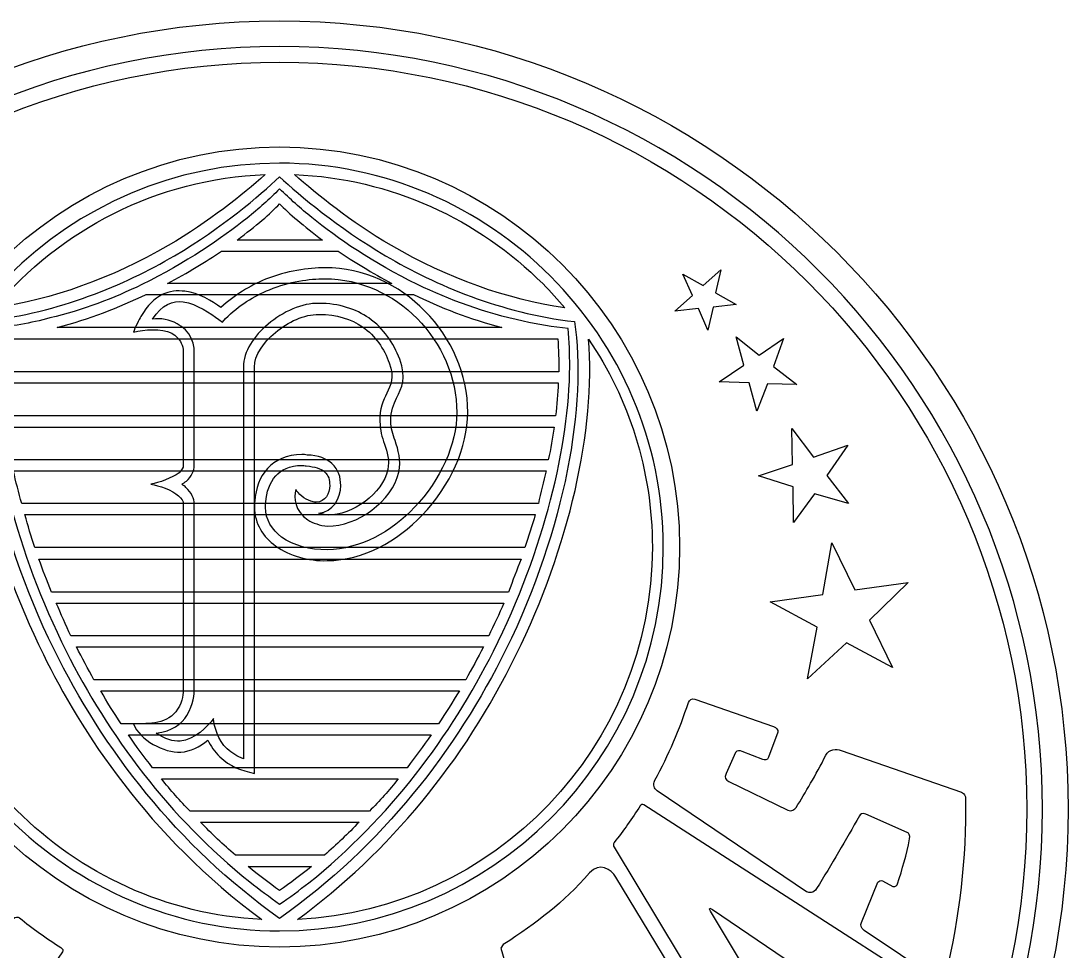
# Model space of a CAD drawing. Extents: x -103 to 97, y -102 to 99.
# Drawn here: x -35.9 to 97.4, y -19.3 to 99.1 of the extents above; entities that cross this region are included whole.
import ezdxf

# ---------------------------------------------------------------- set-up
doc = ezdxf.new("R2010")
doc.units = 0
doc.layers.add('HQFL', color=7, linetype='CONTINUOUS')

msp = doc.modelspace()

# ---------------------------------------------------------------- linework, layer by layer
at = {"layer": 'HQFL', "color": 116}
for points, knots in [([(-2.9877, -101.5562), (52.3137, -101.5562), (97.367, -56.503), (97.367, -1.2018), (97.367, -1.2018), (97.367, 54.0328), (52.3137, 99.0859), (-2.9877, 99.0859), (-2.9877, 99.0859), (-58.2223, 99.0859), (-103.2753, 54.0328), (-103.2753, -1.2018), (-103.2753, -1.2018), (-103.2753, -56.503), (-58.2223, -101.5562), (-2.9877, -101.5562)], [0, 0, 0, 0, 0.25, 0.25, 0.25, 0.25, 0.5, 0.5, 0.5, 0.5, 0.75, 0.75, 0.75, 0.75, 1, 1, 1, 1]), ([(-2.9877, -96.2987), (23.2323, -96.2987), (46.99, -85.5844), (64.2255, -68.3482), (64.2255, -68.3482), (81.3952, -51.1796), (92.1091, -27.355), (92.1091, -1.2018), (92.1091, -1.2018), (92.1091, 24.8848), (81.3952, 48.7091), (64.2255, 65.8783), (64.2255, 65.8783), (46.99, 83.1141), (23.2323, 93.8287), (-2.9877, 93.8287), (-2.9877, 93.8287), (-29.0741, 93.8287), (-52.8319, 83.1141), (-70.0677, 65.8783), (-70.0677, 65.8783), (-87.3037, 48.7091), (-98.0181, 24.8848), (-98.0181, -1.2018), (-98.0181, -1.2018), (-98.0181, -27.355), (-87.3037, -51.1796), (-70.0677, -68.3482), (-70.0677, -68.3482), (-52.8319, -85.5844), (-29.0741, -96.2987), (-2.9877, -96.2987)], [0, 0, 0, 0, 0.125, 0.125, 0.125, 0.125, 0.25, 0.25, 0.25, 0.25, 0.375, 0.375, 0.375, 0.375, 0.5, 0.5, 0.5, 0.5, 0.625, 0.625, 0.625, 0.625, 0.75, 0.75, 0.75, 0.75, 0.875, 0.875, 0.875, 0.875, 1, 1, 1, 1]), ([(-2.9877, -16.7076), (-16.3635, -16.7076), (-28.6084, -11.1837), (-37.4593, -2.3326), (-37.4593, -2.3326), (-46.3105, 6.4514), (-51.7672, 18.6295), (-51.7672, 32.1386), (-51.7672, 32.1386), (-51.7672, 59.0237), (-29.8729, 80.9849), (-2.9877, 80.9849), (-2.9877, 80.9849), (10.4548, 80.9849), (22.6329, 75.4613), (31.484, 66.6104), (31.484, 66.6104), (40.3351, 57.7597), (45.859, 45.5811), (45.859, 32.1386), (45.859, 32.1386), (45.859, 5.1869), (23.8975, -16.7076), (-2.9877, -16.7076)], [0, 0, 0, 0, 0.16666667, 0.16666667, 0.16666667, 0.16666667, 0.33333333, 0.33333333, 0.33333333, 0.33333333, 0.5, 0.5, 0.5, 0.5, 0.66666667, 0.66666667, 0.66666667, 0.66666667, 0.83333333, 0.83333333, 0.83333333, 0.83333333, 1, 1, 1, 1]), ([(-2.9877, -13.3139), (-4.2517, -12.3823), (-5.5162, -11.4501), (-6.7809, -10.4527), (-6.7809, -10.4527), (-17.0292, -2.2668), (-24.7488, 8.1808), (-30.1392, 18.8954), (-30.1392, 18.8954), (-36.5279, 31.6728), (-39.6554, 44.7828), (-39.8549, 54.6984), (-39.8549, 54.6984), (-39.8549, 56.4287), (-39.7886, 58.2255), (-39.5887, 59.9558), (-39.5887, 59.9558), (-37.1267, 60.2221), (-34.6645, 60.6211), (-32.2021, 61.2867), (-32.2021, 61.2867), (-28.0094, 62.2851), (-24.0831, 63.8153), (-20.4898, 65.5456), (-20.4898, 65.5456), (-14.8995, 68.2743), (-10.3078, 71.4686), (-7.1136, 73.9973), (-7.1136, 73.9973), (-5.6494, 75.195), (-4.2517, 76.3929), (-2.9877, 77.7242), (-2.9877, 77.7242), (-1.6571, 76.4597), (-0.3258, 75.195), (1.1389, 74.0636), (1.1389, 74.0636), (4.3325, 71.4686), (8.9241, 68.2743), (14.5817, 65.5456), (14.5817, 65.5456), (18.6407, 63.6159), (23.1655, 61.8856), (28.0234, 60.8872), (28.0234, 60.8872), (29.8872, 60.4216), (31.8171, 60.1553), (33.7467, 59.9558), (33.7467, 59.9558), (33.8797, 58.2918), (33.9462, 56.6947), (33.9462, 55.0979), (33.9462, 55.0979), (33.8797, 45.1822), (30.7519, 31.8723), (24.2307, 18.8954), (24.2307, 18.8954), (18.8402, 8.115), (11.0542, -2.3326), (0.7393, -10.5854), (0.7393, -10.5854), (-0.4585, -11.5169), (-1.7232, -12.4485), (-2.9877, -13.3139)], [0, 0, 0, 0, 0.0625, 0.0625, 0.0625, 0.0625, 0.125, 0.125, 0.125, 0.125, 0.1875, 0.1875, 0.1875, 0.1875, 0.25, 0.25, 0.25, 0.25, 0.3125, 0.3125, 0.3125, 0.3125, 0.375, 0.375, 0.375, 0.375, 0.4375, 0.4375, 0.4375, 0.4375, 0.5, 0.5, 0.5, 0.5, 0.5625, 0.5625, 0.5625, 0.5625, 0.625, 0.625, 0.625, 0.625, 0.6875, 0.6875, 0.6875, 0.6875, 0.75, 0.75, 0.75, 0.75, 0.8125, 0.8125, 0.8125, 0.8125, 0.875, 0.875, 0.875, 0.875, 0.9375, 0.9375, 0.9375, 0.9375, 1, 1, 1, 1]), ([(-21.5544, 9.6454), (-19.5578, 9.6454), (-17.1624, 9.579), (-15.9645, 11.5088), (-15.9645, 11.5088), (-15.2324, 12.507), (-15.2324, 13.7049), (-15.2324, 13.9712), (-15.2324, 13.9712), (-15.2324, 13.9712), (-15.2324, 37.6621), (-15.2324, 37.6621), (-15.2324, 37.6621), (-15.2324, 37.9284), (-15.4319, 38.3278), (-15.8314, 38.6603), (-15.8314, 38.6603), (-16.6298, 39.3924), (-18.3601, 39.9913), (-19.3583, 40.1245), (-19.3583, 40.1245), (-18.3601, 40.3239), (-16.6298, 40.9229), (-15.7645, 41.5885), (-15.7645, 41.5885), (-15.4319, 41.9211), (-15.2324, 42.2537), (-15.2324, 42.52), (-15.2324, 42.52), (-15.2324, 42.52), (-15.2324, 56.9608), (-15.2324, 56.9608), (-15.2324, 56.9608), (-15.2324, 57.4266), (-15.2989, 57.7597), (-15.4984, 58.0924), (-15.4984, 58.0924), (-15.7645, 58.6248), (-16.164, 59.0237), (-16.6966, 59.3569), (-16.6966, 59.3569), (-18.0275, 60.0221), (-20.2235, 59.8227), (-21.5544, 59.49), (-21.5544, 59.49), (-21.4212, 60.0221), (-20.8224, 61.1535), (-20.623, 61.4861), (-20.623, 61.4861), (-18.959, 64.348), (-16.9627, 64.9467), (-15.0326, 64.6806), (-15.0326, 64.6806), (-13.236, 64.4811), (-11.5724, 63.4164), (-10.441, 62.6177), (-10.441, 62.6177), (-8.7107, 64.2148), (-6.7141, 65.4125), (-4.7843, 66.2114), (-4.7843, 66.2114), (-2.0556, 67.2759), (0.6725, 67.6754), (2.8015, 67.6754), (2.8015, 67.6754), (7.7273, 67.6754), (12.2521, 65.5456), (15.5132, 62.1519), (15.5132, 62.1519), (18.907, 58.7579), (20.9696, 54.166), (20.9696, 49.2412), (20.9696, 49.2412), (20.9696, 44.9159), (18.7733, 39.925), (15.1801, 36.1981), (15.1801, 36.1981), (11.9858, 32.8705), (7.7273, 30.4751), (3.0678, 30.4083), (3.0678, 30.4083), (0.6725, 30.3419), (-1.7232, 31.0072), (-3.4533, 32.2717), (-3.4533, 32.2717), (-5.0506, 33.4031), (-6.182, 35.1334), (-6.182, 37.1963), (-6.182, 37.1963), (-6.182, 37.4626), (-6.182, 37.7289), (-6.1152, 37.9947), (-6.1152, 37.9947), (-6.0489, 39.5918), (-5.5162, 41.0558), (-4.518, 42.1211), (-4.518, 42.1211), (-3.5198, 43.1856), (-2.1225, 43.9177), (-0.1264, 43.9177), (-0.1264, 43.9177), (0.074, 43.9177), (0.2735, 43.9177), (0.5398, 43.8509), (0.5398, 43.8509), (1.9368, 43.7845), (3.001, 43.3851), (3.6673, 42.7863), (3.6673, 42.7863), (4.532, 41.9879), (4.799, 40.9895), (4.799, 39.9913), (4.799, 39.9913), (4.799, 38.3278), (3.8009, 36.5974), (2.0036, 36.4644), (2.0036, 36.4644), (2.3357, 36.3312), (2.7357, 36.2644), (3.2015, 36.1981), (3.2015, 36.1981), (6.1963, 36.1318), (10.1895, 38.9929), (10.7879, 41.9879), (10.7879, 41.9879), (11.0542, 43.1856), (10.7211, 44.184), (10.388, 45.2485), (10.388, 45.2485), (10.0558, 46.1138), (9.7895, 47.0451), (9.7895, 48.1104), (9.7895, 48.1104), (9.723, 49.7738), (10.1895, 50.772), (10.6553, 51.7036), (10.6553, 51.7036), (11.1869, 52.7687), (11.6537, 53.7002), (10.9874, 55.5636), (10.9874, 55.5636), (10.3222, 57.3603), (9.1911, 59.0237), (7.5936, 60.1553), (7.5936, 60.1553), (6.1295, 61.1535), (4.3325, 61.7524), (2.0036, 61.7524), (2.0036, 61.7524), (0.2066, 61.7524), (-1.9227, 60.8209), (-3.5198, 59.4232), (-3.5198, 59.4232), (-5.0506, 58.1587), (-6.182, 56.5619), (-6.182, 55.0311), (-6.182, 55.0311), (-6.182, 55.0311), (-6.182, 3.3229), (-6.182, 3.3229), (-6.182, 3.3229), (-7.8455, 3.7229), (-9.3096, 4.1887), (-10.5741, 5.4532), (-10.5741, 5.4532), (-11.2394, 6.0516), (-11.7718, 6.8504), (-12.1045, 7.5824), (-12.1045, 7.5824), (-13.1692, 6.7168), (-14.3005, 6.1185), (-15.5651, 6.0516), (-15.5651, 6.0516), (-17.628, 5.919), (-20.8224, 7.5824), (-21.5544, 9.6454)], [0, 0, 0, 0, 0.02272727, 0.02272727, 0.02272727, 0.02272727, 0.04545455, 0.04545455, 0.04545455, 0.04545455, 0.06818182, 0.06818182, 0.06818182, 0.06818182, 0.09090909, 0.09090909, 0.09090909, 0.09090909, 0.11363636, 0.11363636, 0.11363636, 0.11363636, 0.13636364, 0.13636364, 0.13636364, 0.13636364, 0.15909091, 0.15909091, 0.15909091, 0.15909091, 0.18181818, 0.18181818, 0.18181818, 0.18181818, 0.20454545, 0.20454545, 0.20454545, 0.20454545, 0.22727273, 0.22727273, 0.22727273, 0.22727273, 0.25, 0.25, 0.25, 0.25, 0.27272727, 0.27272727, 0.27272727, 0.27272727, 0.29545455, 0.29545455, 0.29545455, 0.29545455, 0.31818182, 0.31818182, 0.31818182, 0.31818182, 0.34090909, 0.34090909, 0.34090909, 0.34090909, 0.36363636, 0.36363636, 0.36363636, 0.36363636, 0.38636364, 0.38636364, 0.38636364, 0.38636364, 0.40909091, 0.40909091, 0.40909091, 0.40909091, 0.43181818, 0.43181818, 0.43181818, 0.43181818, 0.45454545, 0.45454545, 0.45454545, 0.45454545, 0.47727273, 0.47727273, 0.47727273, 0.47727273, 0.5, 0.5, 0.5, 0.5, 0.52272727, 0.52272727, 0.52272727, 0.52272727, 0.54545455, 0.54545455, 0.54545455, 0.54545455, 0.56818182, 0.56818182, 0.56818182, 0.56818182, 0.59090909, 0.59090909, 0.59090909, 0.59090909, 0.61363636, 0.61363636, 0.61363636, 0.61363636, 0.63636364, 0.63636364, 0.63636364, 0.63636364, 0.65909091, 0.65909091, 0.65909091, 0.65909091, 0.68181818, 0.68181818, 0.68181818, 0.68181818, 0.70454545, 0.70454545, 0.70454545, 0.70454545, 0.72727273, 0.72727273, 0.72727273, 0.72727273, 0.75, 0.75, 0.75, 0.75, 0.77272727, 0.77272727, 0.77272727, 0.77272727, 0.79545455, 0.79545455, 0.79545455, 0.79545455, 0.81818182, 0.81818182, 0.81818182, 0.81818182, 0.84090909, 0.84090909, 0.84090909, 0.84090909, 0.86363636, 0.86363636, 0.86363636, 0.86363636, 0.88636364, 0.88636364, 0.88636364, 0.88636364, 0.90909091, 0.90909091, 0.90909091, 0.90909091, 0.93181818, 0.93181818, 0.93181818, 0.93181818, 0.95454545, 0.95454545, 0.95454545, 0.95454545, 0.97727273, 0.97727273, 0.97727273, 0.97727273, 1, 1, 1, 1])]:
    msp.add_open_spline(points, degree=3, knots=knots, dxfattribs=at)
at = {"layer": 'HQFL', "color": 7}
for points, knots in [([(-2.9877, -98.2951), (-29.6734, -98.2951), (-53.8969, -87.3817), (-71.5319, -69.8121), (-71.5319, -69.8121), (-89.1006, -52.1777), (-100.0147, -27.9541), (-100.0147, -1.2018), (-100.0147, -1.2018), (-100.0147, 25.484), (-89.1006, 49.7075), (-71.5319, 67.3423), (-71.5319, 67.3423), (-53.8969, 84.9112), (-29.6734, 95.8253), (-2.9877, 95.8253), (-2.9877, 95.8253), (23.7649, 95.8253), (48.0542, 84.9112), (65.6228, 67.3423), (65.6228, 67.3423), (83.1921, 49.7075), (94.1055, 25.484), (94.1055, -1.2018), (94.1055, -1.2018), (94.1055, -27.9541), (83.1921, -52.1777), (65.6228, -69.8121), (65.6228, -69.8121), (48.0542, -87.3817), (23.7649, -98.2951), (-2.9877, -98.2951)], [0, 0, 0, 0, 0.125, 0.125, 0.125, 0.125, 0.25, 0.25, 0.25, 0.25, 0.375, 0.375, 0.375, 0.375, 0.5, 0.5, 0.5, 0.5, 0.625, 0.625, 0.625, 0.625, 0.75, 0.75, 0.75, 0.75, 0.875, 0.875, 0.875, 0.875, 1, 1, 1, 1]), ([(-2.9877, -18.7713), (25.0286, -18.7713), (47.9216, 4.0559), (47.9216, 32.1386), (47.9216, 32.1386), (47.9216, 60.1553), (25.0286, 83.0478), (-2.9877, 83.0478), (-2.9877, 83.0478), (-31.0044, 83.0478), (-53.8301, 60.1553), (-53.8301, 32.1386), (-53.8301, 32.1386), (-53.8301, 4.0559), (-31.0044, -18.7713), (-2.9877, -18.7713)], [0, 0, 0, 0, 0.25, 0.25, 0.25, 0.25, 0.5, 0.5, 0.5, 0.5, 0.75, 0.75, 0.75, 0.75, 1, 1, 1, 1]), ([(-2.9877, -15.1101), (10.1227, -5.86), (19.5722, 6.4514), (25.8282, 19.0952), (25.8282, 19.0952), (33.4139, 34.6009), (36.1425, 50.3728), (34.5456, 60.8209), (34.5456, 60.8209), (25.0954, 61.9524), (16.977, 65.4125), (10.5216, 69.2057), (10.5216, 69.2057), (4.3325, 72.8658), (-0.3258, 76.7922), (-2.9877, 79.2545), (-2.9877, 79.2545), (-5.5827, 76.7922), (-10.1747, 72.8658), (-16.3635, 69.2057), (-16.3635, 69.2057), (-22.8191, 65.4125), (-31.0044, 62.0187), (-40.4538, 60.8872), (-40.4538, 60.8872), (-41.9846, 50.3728), (-39.3228, 34.6009), (-31.6695, 19.0952), (-31.6695, 19.0952), (-25.4807, 6.5183), (-16.0308, -5.86), (-2.9877, -15.1101)], [0, 0, 0, 0, 0.125, 0.125, 0.125, 0.125, 0.25, 0.25, 0.25, 0.25, 0.375, 0.375, 0.375, 0.375, 0.5, 0.5, 0.5, 0.5, 0.625, 0.625, 0.625, 0.625, 0.75, 0.75, 0.75, 0.75, 0.875, 0.875, 0.875, 0.875, 1, 1, 1, 1]), ([(-17.1541, 70.5033), (-11.9284, 73.5739), (-7.7538, 76.9195), (-4.8105, 79.5406), (-4.8105, 79.5406), (-18.5983, 79.0118), (-30.9106, 72.5239), (-39.2492, 62.5879), (-39.2492, 62.5879), (-31.8853, 63.6398), (-24.4622, 66.2845), (-17.1541, 70.5033)], [0, 0, 0, 0, 0.33333333, 0.33333333, 0.33333333, 0.33333333, 0.66666667, 0.66666667, 0.66666667, 0.66666667, 1, 1, 1, 1]), ([(11.2447, 70.5036), (18.5325, 66.2962), (25.9346, 63.6538), (33.3299, 62.5734), (33.3299, 62.5734), (32.4452, 63.624), (31.5229, 64.6422), (30.5524, 65.6125), (30.5524, 65.6125), (22.3286, 73.8366), (11.2148, 79.0434), (-1.0679, 79.5384), (-1.0679, 79.5384), (1.8269, 76.9348), (6.0079, 73.5812), (11.2447, 70.5036)], [0, 0, 0, 0, 0.25, 0.25, 0.25, 0.25, 0.5, 0.5, 0.5, 0.5, 0.75, 0.75, 0.75, 0.75, 1, 1, 1, 1]), ([(2.4694, 71.2023), (0.074, 72.999), (-1.79, 74.5963), (-2.9877, 75.7939), (-2.9877, 75.7939), (-4.1186, 74.5963), (-5.982, 72.999), (-8.3781, 71.2023), (-8.3781, 71.2023), (-8.3781, 71.2023), (2.4694, 71.2023), (2.4694, 71.2023)], [0, 0, 0, 0, 0.33333333, 0.33333333, 0.33333333, 0.33333333, 0.66666667, 0.66666667, 0.66666667, 0.66666667, 1, 1, 1, 1]), ([(11.3195, 65.6788), (8.7915, 67.0096), (6.4616, 68.4738), (4.4651, 69.8047), (4.4651, 69.8047), (4.4651, 69.8047), (-10.3742, 69.8047), (-10.3742, 69.8047), (-10.3742, 69.8047), (-12.3708, 68.4738), (-14.7, 67.0096), (-17.2287, 65.6788), (-17.2287, 65.6788), (-17.2287, 65.6788), (11.3195, 65.6788), (11.3195, 65.6788)], [0, 0, 0, 0, 0.25, 0.25, 0.25, 0.25, 0.5, 0.5, 0.5, 0.5, 0.75, 0.75, 0.75, 0.75, 1, 1, 1, 1]), ([(48.3215, 66.8765), (48.3215, 66.8765), (49.5852, 64.1485), (49.5852, 64.1485), (49.5852, 64.1485), (49.5852, 64.1485), (47.3231, 62.1519), (47.3231, 62.1519), (47.3231, 62.1519), (47.3231, 62.1519), (50.317, 62.4845), (50.317, 62.4845), (50.317, 62.4845), (50.317, 62.4845), (51.5148, 59.7558), (51.5148, 59.7558), (51.5148, 59.7558), (51.5148, 59.7558), (52.1811, 62.6843), (52.1811, 62.6843), (52.1811, 62.6843), (52.1811, 62.6843), (55.1091, 63.017), (55.1091, 63.017), (55.1091, 63.017), (55.1091, 63.017), (52.5132, 64.4811), (52.5132, 64.4811), (52.5132, 64.4811), (52.5132, 64.4811), (53.1791, 67.4091), (53.1791, 67.4091), (53.1791, 67.4091), (53.1791, 67.4091), (50.9164, 65.4125), (50.9164, 65.4125), (50.9164, 65.4125), (50.9164, 65.4125), (48.3215, 66.8765), (48.3215, 66.8765)], [0, 0, 0, 0, 0.1, 0.1, 0.1, 0.1, 0.2, 0.2, 0.2, 0.2, 0.3, 0.3, 0.3, 0.3, 0.4, 0.4, 0.4, 0.4, 0.5, 0.5, 0.5, 0.5, 0.6, 0.6, 0.6, 0.6, 0.7, 0.7, 0.7, 0.7, 0.8, 0.8, 0.8, 0.8, 0.9, 0.9, 0.9, 0.9, 1, 1, 1, 1]), ([(-18.6927, 8.448), (-17.5617, 7.7151), (-16.5635, 7.383), (-15.6314, 7.4498), (-15.6314, 7.4498), (-13.8348, 7.5824), (-12.1045, 9.3127), (-11.3726, 10.3111), (-11.3726, 10.3111), (-11.3061, 9.2459), (-10.8405, 7.5824), (-9.6421, 6.4514), (-9.6421, 6.4514), (-9.0433, 5.919), (-8.3781, 5.52), (-7.5792, 5.1869), (-7.5792, 5.1869), (-7.5792, 5.1869), (-7.5792, 55.0311), (-7.5792, 55.0311), (-7.5792, 55.0311), (-7.5792, 57.0276), (-6.2483, 59.0237), (-4.4517, 60.4879), (-4.4517, 60.4879), (-2.5882, 62.0851), (-0.0595, 63.2164), (2.0036, 63.1501), (2.0036, 63.1501), (4.5988, 63.1501), (6.7289, 62.4182), (8.3915, 61.2867), (8.3915, 61.2867), (10.2553, 59.9558), (11.52, 58.0924), (12.3179, 56.0294), (12.3179, 56.0294), (13.1836, 53.6339), (12.5852, 52.4357), (11.9189, 51.1047), (11.9189, 51.1047), (11.5868, 50.3064), (11.1211, 49.4412), (11.1869, 48.1767), (11.1869, 48.1767), (11.1869, 47.2451), (11.4532, 46.4464), (11.7195, 45.7143), (11.7195, 45.7143), (12.1195, 44.4501), (12.5184, 43.2519), (12.1852, 41.6548), (12.1852, 41.6548), (11.3863, 37.9947), (6.8615, 34.7339), (3.1346, 34.8004), (3.1346, 34.8004), (2.1363, 34.8671), (1.2708, 35.1997), (0.6066, 35.5991), (0.6066, 35.5991), (-1.0579, 36.7305), (-1.1906, 38.3942), (-0.9243, 39.4587), (-0.9243, 39.4587), (-0.659, 38.9929), (0.2066, 38.1947), (1.0056, 37.9947), (1.0056, 37.9947), (1.205, 37.8615), (1.4045, 37.8615), (1.6708, 37.8615), (1.6708, 37.8615), (2.8684, 37.8615), (3.4009, 38.9266), (3.4009, 39.9913), (3.4009, 39.9913), (3.4009, 40.6569), (3.2683, 41.2558), (2.7357, 41.7216), (2.7357, 41.7216), (2.2692, 42.1211), (1.5378, 42.3869), (0.4061, 42.4537), (0.4061, 42.4537), (0.2066, 42.52), (0.0072, 42.52), (-0.1264, 42.52), (-0.1264, 42.52), (-1.7232, 42.52), (-2.7877, 41.9879), (-3.4533, 41.189), (-3.4533, 41.189), (-4.2517, 40.3239), (-4.6512, 39.1261), (-4.718, 37.8615), (-4.718, 37.8615), (-4.7843, 37.6621), (-4.7843, 37.3958), (-4.7843, 37.1963), (-4.7843, 37.1963), (-4.7843, 35.5991), (-3.9191, 34.3346), (-2.7214, 33.4031), (-2.7214, 33.4031), (-1.1906, 32.3386), (0.9387, 31.7391), (3.0678, 31.8059), (3.0678, 31.8059), (7.3273, 31.8723), (11.2537, 34.0683), (14.1817, 37.1963), (14.1817, 37.1963), (17.5097, 40.6569), (19.5722, 45.2485), (19.5722, 49.2412), (19.5722, 49.2412), (19.5722, 53.7665), (17.6423, 58.026), (14.5148, 61.2198), (14.5148, 61.2198), (11.52, 64.2811), (7.3273, 66.2777), (2.8015, 66.2777), (2.8015, 66.2777), (0.8051, 66.2777), (-1.7232, 65.9451), (-4.2517, 64.8804), (-4.2517, 64.8804), (-6.2483, 64.0816), (-8.1781, 62.8838), (-9.8421, 61.2198), (-9.8421, 61.2198), (-9.8421, 61.2198), (-10.241, 60.7542), (-10.241, 60.7542), (-10.241, 60.7542), (-10.241, 60.7542), (-10.7073, 61.0872), (-10.7073, 61.0872), (-10.7073, 61.0872), (-11.7718, 61.8192), (-13.5021, 63.0832), (-15.2324, 63.3496), (-15.2324, 63.3496), (-16.5635, 63.4827), (-17.9606, 63.017), (-19.1588, 61.1535), (-19.1588, 61.1535), (-18.0938, 61.2867), (-16.9627, 61.0872), (-16.0308, 60.5547), (-16.0308, 60.5547), (-15.2324, 60.1553), (-14.5668, 59.49), (-14.2342, 58.6913), (-14.2342, 58.6913), (-13.9679, 58.1587), (-13.8348, 57.6266), (-13.8348, 56.9608), (-13.8348, 56.9608), (-13.8348, 56.9608), (-13.8348, 42.52), (-13.8348, 42.52), (-13.8348, 42.52), (-13.8348, 41.8548), (-14.1674, 41.1227), (-14.8332, 40.5237), (-14.8332, 40.5237), (-15.0326, 40.3908), (-15.2324, 40.2576), (-15.4319, 40.1245), (-15.4319, 40.1245), (-15.2324, 39.9913), (-15.0326, 39.8582), (-14.8995, 39.725), (-14.8995, 39.725), (-14.1674, 39.0598), (-13.8348, 38.261), (-13.8348, 37.6621), (-13.8348, 37.6621), (-13.8348, 37.6621), (-13.8348, 13.9712), (-13.8348, 13.9712), (-13.8348, 13.9712), (-13.8348, 13.5717), (-13.9011, 12.1077), (-14.7663, 10.7101), (-14.7663, 10.7101), (-15.4319, 9.6454), (-16.6298, 8.7135), (-18.6927, 8.448)], [0, 0, 0, 0, 0.02083333, 0.02083333, 0.02083333, 0.02083333, 0.04166667, 0.04166667, 0.04166667, 0.04166667, 0.0625, 0.0625, 0.0625, 0.0625, 0.08333333, 0.08333333, 0.08333333, 0.08333333, 0.10416667, 0.10416667, 0.10416667, 0.10416667, 0.125, 0.125, 0.125, 0.125, 0.14583333, 0.14583333, 0.14583333, 0.14583333, 0.16666667, 0.16666667, 0.16666667, 0.16666667, 0.1875, 0.1875, 0.1875, 0.1875, 0.20833333, 0.20833333, 0.20833333, 0.20833333, 0.22916667, 0.22916667, 0.22916667, 0.22916667, 0.25, 0.25, 0.25, 0.25, 0.27083333, 0.27083333, 0.27083333, 0.27083333, 0.29166667, 0.29166667, 0.29166667, 0.29166667, 0.3125, 0.3125, 0.3125, 0.3125, 0.33333333, 0.33333333, 0.33333333, 0.33333333, 0.35416667, 0.35416667, 0.35416667, 0.35416667, 0.375, 0.375, 0.375, 0.375, 0.39583333, 0.39583333, 0.39583333, 0.39583333, 0.41666667, 0.41666667, 0.41666667, 0.41666667, 0.4375, 0.4375, 0.4375, 0.4375, 0.45833333, 0.45833333, 0.45833333, 0.45833333, 0.47916667, 0.47916667, 0.47916667, 0.47916667, 0.5, 0.5, 0.5, 0.5, 0.52083333, 0.52083333, 0.52083333, 0.52083333, 0.54166667, 0.54166667, 0.54166667, 0.54166667, 0.5625, 0.5625, 0.5625, 0.5625, 0.58333333, 0.58333333, 0.58333333, 0.58333333, 0.60416667, 0.60416667, 0.60416667, 0.60416667, 0.625, 0.625, 0.625, 0.625, 0.64583333, 0.64583333, 0.64583333, 0.64583333, 0.66666667, 0.66666667, 0.66666667, 0.66666667, 0.6875, 0.6875, 0.6875, 0.6875, 0.70833333, 0.70833333, 0.70833333, 0.70833333, 0.72916667, 0.72916667, 0.72916667, 0.72916667, 0.75, 0.75, 0.75, 0.75, 0.77083333, 0.77083333, 0.77083333, 0.77083333, 0.79166667, 0.79166667, 0.79166667, 0.79166667, 0.8125, 0.8125, 0.8125, 0.8125, 0.83333333, 0.83333333, 0.83333333, 0.83333333, 0.85416667, 0.85416667, 0.85416667, 0.85416667, 0.875, 0.875, 0.875, 0.875, 0.89583333, 0.89583333, 0.89583333, 0.89583333, 0.91666667, 0.91666667, 0.91666667, 0.91666667, 0.9375, 0.9375, 0.9375, 0.9375, 0.95833333, 0.95833333, 0.95833333, 0.95833333, 0.97916667, 0.97916667, 0.97916667, 0.97916667, 1, 1, 1, 1]), ([(25.2956, 60.089), (21.2359, 61.1535), (17.4428, 62.6177), (14.049, 64.2811), (14.049, 64.2811), (14.049, 64.2811), (-19.9572, 64.2811), (-19.9572, 64.2811), (-19.9572, 64.2811), (-23.4178, 62.6177), (-27.211, 61.1535), (-31.2702, 60.089), (-31.2702, 60.089), (-31.2702, 60.089), (25.2956, 60.089), (25.2956, 60.089)], [0, 0, 0, 0, 0.25, 0.25, 0.25, 0.25, 0.5, 0.5, 0.5, 0.5, 0.75, 0.75, 0.75, 0.75, 1, 1, 1, 1]), ([(-33.0379, 18.4453), (-39.8234, 32.1882), (-43.2063, 47.2668), (-42.1671, 58.7409), (-42.1671, 58.7409), (-47.3385, 51.1395), (-50.3695, 41.9762), (-50.3695, 32.1386), (-50.3695, 32.1386), (-50.3695, 19.0284), (-45.046, 7.1826), (-36.4611, -1.3344), (-36.4611, -1.3344), (-28.3746, -9.4219), (-17.3939, -14.6695), (-5.2454, -15.2528), (-5.2454, -15.2528), (-19.7465, -4.5819), (-28.3443, 8.8597), (-33.0379, 18.4453)], [0, 0, 0, 0, 0.2, 0.2, 0.2, 0.2, 0.4, 0.4, 0.4, 0.4, 0.6, 0.6, 0.6, 0.6, 0.8, 0.8, 0.8, 0.8, 1, 1, 1, 1]), ([(55.1091, 58.8908), (55.1091, 58.8908), (56.1075, 55.2973), (56.1075, 55.2973), (56.1075, 55.2973), (56.1075, 55.2973), (52.979, 53.1676), (52.979, 53.1676), (52.979, 53.1676), (52.979, 53.1676), (56.7727, 53.0344), (56.7727, 53.0344), (56.7727, 53.0344), (56.7727, 53.0344), (57.7708, 49.4412), (57.7708, 49.4412), (57.7708, 49.4412), (57.7708, 49.4412), (59.1023, 52.9014), (59.1023, 52.9014), (59.1023, 52.9014), (59.1023, 52.9014), (62.8282, 52.835), (62.8282, 52.835), (62.8282, 52.835), (62.8282, 52.835), (59.9002, 55.0979), (59.9002, 55.0979), (59.9002, 55.0979), (59.9002, 55.0979), (61.1649, 58.6913), (61.1649, 58.6913), (61.1649, 58.6913), (61.1649, 58.6913), (58.037, 56.5619), (58.037, 56.5619), (58.037, 56.5619), (58.037, 56.5619), (55.1091, 58.8908), (55.1091, 58.8908)], [0, 0, 0, 0, 0.1, 0.1, 0.1, 0.1, 0.2, 0.2, 0.2, 0.2, 0.3, 0.3, 0.3, 0.3, 0.4, 0.4, 0.4, 0.4, 0.5, 0.5, 0.5, 0.5, 0.6, 0.6, 0.6, 0.6, 0.7, 0.7, 0.7, 0.7, 0.8, 0.8, 0.8, 0.8, 0.9, 0.9, 0.9, 0.9, 1, 1, 1, 1]), ([(32.5492, 54.4323), (32.5492, 55.8963), (32.5492, 57.294), (32.4155, 58.6248), (32.4155, 58.6248), (32.4155, 58.6248), (-38.3246, 58.6248), (-38.3246, 58.6248), (-38.3246, 58.6248), (-38.4577, 57.294), (-38.4577, 55.8963), (-38.4577, 54.4323), (-38.4577, 54.4323), (-38.4577, 54.4323), (32.5492, 54.4323), (32.5492, 54.4323)], [0, 0, 0, 0, 0.25, 0.25, 0.25, 0.25, 0.5, 0.5, 0.5, 0.5, 0.75, 0.75, 0.75, 0.75, 1, 1, 1, 1]), ([(36.3402, 58.605), (37.2797, 47.1521), (33.8777, 32.1138), (27.1291, 18.4459), (27.1291, 18.4459), (20.5245, 4.8908), (10.9567, -6.7048), (-0.678, -15.2517), (-0.678, -15.2517), (24.3478, -14.0387), (44.461, 6.762), (44.461, 32.1386), (44.461, 32.1386), (44.461, 41.9255), (41.4634, 51.038), (36.3402, 58.605)], [0, 0, 0, 0, 0.25, 0.25, 0.25, 0.25, 0.5, 0.5, 0.5, 0.5, 0.75, 0.75, 0.75, 0.75, 1, 1, 1, 1]), ([(32.1503, 48.8423), (32.2829, 50.2396), (32.4155, 51.6373), (32.4824, 53.0344), (32.4824, 53.0344), (32.4824, 53.0344), (-38.3909, 53.0344), (-38.3909, 53.0344), (-38.3909, 53.0344), (-38.3246, 51.6373), (-38.1914, 50.2396), (-37.9919, 48.8423), (-37.9919, 48.8423), (-37.9919, 48.8423), (32.1503, 48.8423), (32.1503, 48.8423)], [0, 0, 0, 0, 0.25, 0.25, 0.25, 0.25, 0.5, 0.5, 0.5, 0.5, 0.75, 0.75, 0.75, 0.75, 1, 1, 1, 1]), ([(31.2187, 43.2519), (31.5508, 44.6496), (31.7503, 46.0474), (31.9498, 47.3783), (31.9498, 47.3783), (31.9498, 47.3783), (-37.8588, 47.3783), (-37.8588, 47.3783), (-37.8588, 47.3783), (-37.6588, 46.0474), (-37.3927, 44.6496), (-37.1267, 43.2519), (-37.1267, 43.2519), (-37.1267, 43.2519), (31.2187, 43.2519), (31.2187, 43.2519)], [0, 0, 0, 0, 0.25, 0.25, 0.25, 0.25, 0.5, 0.5, 0.5, 0.5, 0.75, 0.75, 0.75, 0.75, 1, 1, 1, 1]), ([(62.2291, 47.2451), (62.2291, 47.2451), (62.2955, 42.6531), (62.2955, 42.6531), (62.2955, 42.6531), (62.2955, 42.6531), (57.9702, 41.189), (57.9702, 41.189), (57.9702, 41.189), (57.9702, 41.189), (62.3624, 39.7918), (62.3624, 39.7918), (62.3624, 39.7918), (62.3624, 39.7918), (62.4292, 35.2665), (62.4292, 35.2665), (62.4292, 35.2665), (62.4292, 35.2665), (65.0912, 38.9266), (65.0912, 38.9266), (65.0912, 38.9266), (65.0912, 38.9266), (69.4166, 37.6621), (69.4166, 37.6621), (69.4166, 37.6621), (69.4166, 37.6621), (66.6877, 41.2558), (66.6877, 41.2558), (66.6877, 41.2558), (66.6877, 41.2558), (69.3504, 45.1154), (69.3504, 45.1154), (69.3504, 45.1154), (69.3504, 45.1154), (64.9583, 43.585), (64.9583, 43.585), (64.9583, 43.585), (64.9583, 43.585), (62.2291, 47.2451), (62.2291, 47.2451)], [0, 0, 0, 0, 0.1, 0.1, 0.1, 0.1, 0.2, 0.2, 0.2, 0.2, 0.3, 0.3, 0.3, 0.3, 0.4, 0.4, 0.4, 0.4, 0.5, 0.5, 0.5, 0.5, 0.6, 0.6, 0.6, 0.6, 0.7, 0.7, 0.7, 0.7, 0.8, 0.8, 0.8, 0.8, 0.9, 0.9, 0.9, 0.9, 1, 1, 1, 1]), ([(29.9533, 37.6621), (30.2861, 39.0598), (30.6193, 40.4571), (30.9514, 41.8548), (30.9514, 41.8548), (30.9514, 41.8548), (-36.8606, 41.8548), (-36.8606, 41.8548), (-36.8606, 41.8548), (-36.5279, 40.4571), (-36.1948, 39.0598), (-35.7959, 37.6621), (-35.7959, 37.6621), (-35.7959, 37.6621), (29.9533, 37.6621), (29.9533, 37.6621)], [0, 0, 0, 0, 0.25, 0.25, 0.25, 0.25, 0.5, 0.5, 0.5, 0.5, 0.75, 0.75, 0.75, 0.75, 1, 1, 1, 1]), ([(28.2239, 32.0722), (28.6897, 33.4694), (29.1554, 34.8671), (29.5544, 36.2644), (29.5544, 36.2644), (29.5544, 36.2644), (-35.3964, 36.2644), (-35.3964, 36.2644), (-35.3964, 36.2644), (-34.9971, 34.8671), (-34.5977, 33.4694), (-34.1319, 32.0722), (-34.1319, 32.0722), (-34.1319, 32.0722), (28.2239, 32.0722), (28.2239, 32.0722)], [0, 0, 0, 0, 0.25, 0.25, 0.25, 0.25, 0.5, 0.5, 0.5, 0.5, 0.75, 0.75, 0.75, 0.75, 1, 1, 1, 1]), ([(67.2872, 32.671), (67.2872, 32.671), (66.1554, 26.0829), (66.1554, 26.0829), (66.1554, 26.0829), (66.1554, 26.0829), (59.4344, 25.1509), (59.4344, 25.1509), (59.4344, 25.1509), (59.4344, 25.1509), (65.424, 21.9566), (65.424, 21.9566), (65.424, 21.9566), (65.424, 21.9566), (64.2255, 15.3684), (64.2255, 15.3684), (64.2255, 15.3684), (64.2255, 15.3684), (69.1503, 19.9605), (69.1503, 19.9605), (69.1503, 19.9605), (69.1503, 19.9605), (75.0062, 16.8325), (75.0062, 16.8325), (75.0062, 16.8325), (75.0062, 16.8325), (72.0782, 22.8218), (72.0782, 22.8218), (72.0782, 22.8218), (72.0782, 22.8218), (77.003, 27.6132), (77.003, 27.6132), (77.003, 27.6132), (77.003, 27.6132), (70.2151, 26.6817), (70.2151, 26.6817), (70.2151, 26.6817), (70.2151, 26.6817), (67.2872, 32.671), (67.2872, 32.671)], [0, 0, 0, 0, 0.1, 0.1, 0.1, 0.1, 0.2, 0.2, 0.2, 0.2, 0.3, 0.3, 0.3, 0.3, 0.4, 0.4, 0.4, 0.4, 0.5, 0.5, 0.5, 0.5, 0.6, 0.6, 0.6, 0.6, 0.7, 0.7, 0.7, 0.7, 0.8, 0.8, 0.8, 0.8, 0.9, 0.9, 0.9, 0.9, 1, 1, 1, 1]), ([(26.1603, 26.4156), (26.6929, 27.8796), (27.2255, 29.2772), (27.7581, 30.6081), (27.7581, 30.6081), (27.7581, 30.6081), (-33.5998, 30.6081), (-33.5998, 30.6081), (-33.5998, 30.6081), (-33.1337, 29.2772), (-32.6016, 27.8796), (-32.0026, 26.4156), (-32.0026, 26.4156), (-32.0026, 26.4156), (26.1603, 26.4156), (26.1603, 26.4156)], [0, 0, 0, 0, 0.25, 0.25, 0.25, 0.25, 0.5, 0.5, 0.5, 0.5, 0.75, 0.75, 0.75, 0.75, 1, 1, 1, 1]), ([(23.6312, 20.8256), (24.2975, 22.2229), (24.9628, 23.6206), (25.5612, 25.0177), (25.5612, 25.0177), (25.5612, 25.0177), (-31.4034, 25.0177), (-31.4034, 25.0177), (-31.4034, 25.0177), (-30.8044, 23.6206), (-30.2055, 22.2229), (-29.5403, 20.8256), (-29.5403, 20.8256), (-29.5403, 20.8256), (23.6312, 20.8256), (23.6312, 20.8256)], [0, 0, 0, 0, 0.25, 0.25, 0.25, 0.25, 0.5, 0.5, 0.5, 0.5, 0.75, 0.75, 0.75, 0.75, 1, 1, 1, 1]), ([(20.7032, 15.2352), (21.5022, 16.633), (22.2339, 18.0302), (22.966, 19.4279), (22.966, 19.4279), (22.966, 19.4279), (-28.8083, 19.4279), (-28.8083, 19.4279), (-28.8083, 19.4279), (-28.1426, 18.0302), (-27.3442, 16.633), (-26.6123, 15.2352), (-26.6123, 15.2352), (-26.6123, 15.2352), (20.7032, 15.2352), (20.7032, 15.2352)], [0, 0, 0, 0, 0.25, 0.25, 0.25, 0.25, 0.5, 0.5, 0.5, 0.5, 0.75, 0.75, 0.75, 0.75, 1, 1, 1, 1]), ([(17.2427, 9.6454), (18.1742, 11.043), (19.0396, 12.4404), (19.9054, 13.838), (19.9054, 13.838), (19.9054, 13.838), (-25.747, 13.838), (-25.747, 13.838), (-25.747, 13.838), (-24.9483, 12.4404), (-24.0831, 11.043), (-23.1517, 9.6454), (-23.1517, 9.6454), (-23.1517, 9.6454), (17.2427, 9.6454), (17.2427, 9.6454)], [0, 0, 0, 0, 0.25, 0.25, 0.25, 0.25, 0.5, 0.5, 0.5, 0.5, 0.75, 0.75, 0.75, 0.75, 1, 1, 1, 1]), ([(77.2032, -4.9954), (76.8035, -6.9921), (76.2709, -8.8549), (75.6725, -10.718), (75.6725, -10.718), (75.6057, -10.8516), (75.472, -11.1837), (75.0731, -11.0511), (75.0731, -11.0511), (75.0731, -11.0511), (73.7426, -10.3191), (73.7426, -10.3191), (73.7426, -10.3191), (73.5424, -10.1854), (73.2768, -10.3859), (73.1434, -10.5185), (73.1434, -10.5185), (73.1434, -10.5185), (71.0798, -15.6428), (71.0798, -15.6428), (71.0798, -15.6428), (70.9472, -15.9756), (70.9472, -16.3087), (71.413, -16.6408), (71.413, -16.6408), (71.413, -16.6408), (80.6631, -22.8302), (80.6631, -22.8302), (80.6631, -22.8302), (80.9962, -23.0297), (81.5953, -23.0966), (81.7941, -22.2977), (81.7941, -22.2977), (83.5911, -14.8449), (84.39, -7.4579), (84.3232, 0.1295), (84.3232, 0.1295), (84.3232, 0.4618), (84.1905, 0.7939), (83.7905, 0.9275), (83.7905, 0.9275), (83.7905, 0.9275), (68.485, 6.2511), (68.485, 6.2511), (68.485, 6.2511), (67.8866, 6.5183), (66.954, 6.4514), (66.5551, 5.6526), (66.5551, 5.6526), (65.2239, 3.0577), (63.9602, 0.9275), (62.7613, -1.0023), (62.7613, -1.0023), (62.5618, -1.2018), (62.2291, -1.6016), (61.6971, -1.3344), (61.6971, -1.3344), (61.6971, -1.3344), (54.1775, 2.3247), (54.1775, 2.3247), (54.1775, 2.3247), (53.8444, 2.525), (53.5781, 2.7245), (53.8444, 3.3229), (53.8444, 3.3229), (53.8444, 3.3229), (55.0422, 5.9856), (55.0422, 5.9856), (55.0422, 5.9856), (55.1759, 6.3179), (55.6417, 6.2511), (55.907, 6.1185), (55.907, 6.1185), (55.907, 6.1185), (58.5029, 5.1201), (58.5029, 5.1201), (58.5029, 5.1201), (58.7681, 4.9874), (59.1023, 4.9874), (59.2349, 5.3864), (59.2349, 5.3864), (59.2349, 5.3864), (60.4328, 8.5806), (60.4328, 8.5806), (60.4328, 8.5806), (60.5665, 8.8469), (60.1665, 9.1796), (59.9002, 9.3127), (59.9002, 9.3127), (59.9002, 9.3127), (49.8515, 12.7733), (49.8515, 12.7733), (49.8515, 12.7733), (49.4522, 12.9061), (49.1863, 12.6402), (49.0526, 12.3741), (49.0526, 12.3741), (47.9216, 8.9138), (46.5242, 5.7185), (44.7941, 2.4584), (44.7941, 2.4584), (44.461, 1.8589), (44.7273, 1.3931), (45.0604, 1.1279), (45.0604, 1.1279), (45.0604, 1.1279), (64.0929, -11.7164), (64.0929, -11.7164), (64.0929, -11.7164), (64.426, -11.9165), (65.0244, -11.9165), (65.3572, -11.3174), (65.3572, -11.3174), (67.2872, -8.2558), (69.0834, -5.128), (70.8146, -2.0674), (70.8146, -2.0674), (70.9472, -1.867), (71.1467, -1.6674), (71.6125, -1.867), (71.6125, -1.867), (71.6125, -1.867), (76.8704, -4.1966), (76.8704, -4.1966), (76.8704, -4.1966), (77.1363, -4.2624), (77.2693, -4.5297), (77.2032, -4.9954)], [0, 0, 0, 0, 0.03125, 0.03125, 0.03125, 0.03125, 0.0625, 0.0625, 0.0625, 0.0625, 0.09375, 0.09375, 0.09375, 0.09375, 0.125, 0.125, 0.125, 0.125, 0.15625, 0.15625, 0.15625, 0.15625, 0.1875, 0.1875, 0.1875, 0.1875, 0.21875, 0.21875, 0.21875, 0.21875, 0.25, 0.25, 0.25, 0.25, 0.28125, 0.28125, 0.28125, 0.28125, 0.3125, 0.3125, 0.3125, 0.3125, 0.34375, 0.34375, 0.34375, 0.34375, 0.375, 0.375, 0.375, 0.375, 0.40625, 0.40625, 0.40625, 0.40625, 0.4375, 0.4375, 0.4375, 0.4375, 0.46875, 0.46875, 0.46875, 0.46875, 0.5, 0.5, 0.5, 0.5, 0.53125, 0.53125, 0.53125, 0.53125, 0.5625, 0.5625, 0.5625, 0.5625, 0.59375, 0.59375, 0.59375, 0.59375, 0.625, 0.625, 0.625, 0.625, 0.65625, 0.65625, 0.65625, 0.65625, 0.6875, 0.6875, 0.6875, 0.6875, 0.71875, 0.71875, 0.71875, 0.71875, 0.75, 0.75, 0.75, 0.75, 0.78125, 0.78125, 0.78125, 0.78125, 0.8125, 0.8125, 0.8125, 0.8125, 0.84375, 0.84375, 0.84375, 0.84375, 0.875, 0.875, 0.875, 0.875, 0.90625, 0.90625, 0.90625, 0.90625, 0.9375, 0.9375, 0.9375, 0.9375, 0.96875, 0.96875, 0.96875, 0.96875, 1, 1, 1, 1]), ([(13.2505, 4.0559), (14.3143, 5.4532), (15.3127, 6.7837), (16.3111, 8.2477), (16.3111, 8.2477), (16.3111, 8.2477), (-22.2196, 8.2477), (-22.2196, 8.2477), (-22.2196, 8.2477), (-21.2217, 6.7837), (-20.2235, 5.4532), (-19.1588, 4.0559), (-19.1588, 4.0559), (-19.1588, 4.0559), (13.2505, 4.0559), (13.2505, 4.0559)], [0, 0, 0, 0, 0.25, 0.25, 0.25, 0.25, 0.5, 0.5, 0.5, 0.5, 0.75, 0.75, 0.75, 0.75, 1, 1, 1, 1]), ([(8.4584, -1.4679), (9.723, -0.2034), (10.9874, 1.1937), (12.1195, 2.6578), (12.1195, 2.6578), (12.1195, 2.6578), (-18.0275, 2.6578), (-18.0275, 2.6578), (-18.0275, 2.6578), (-16.8297, 1.1937), (-15.6314, -0.2034), (-14.3674, -1.4679), (-14.3674, -1.4679), (-14.3674, -1.4679), (8.4584, -1.4679), (8.4584, -1.4679)], [0, 0, 0, 0, 0.25, 0.25, 0.25, 0.25, 0.5, 0.5, 0.5, 0.5, 0.75, 0.75, 0.75, 0.75, 1, 1, 1, 1]), ([(78.9326, -31.6803), (78.8658, -31.8805), (78.7331, -32.0803), (78.4668, -31.9474), (78.4668, -31.9474), (78.4668, -31.9474), (69.3504, -25.6914), (69.3504, -25.6914), (69.3504, -25.6914), (69.1503, -25.6256), (68.8846, -25.6256), (68.7513, -25.824), (68.7513, -25.824), (68.7513, -25.824), (64.9583, -35.4079), (64.9583, -35.4079), (64.9583, -35.4079), (64.8918, -35.6736), (64.9583, -35.9399), (65.0912, -36.1394), (65.0912, -36.1394), (65.0912, -36.1394), (71.413, -46.6548), (71.413, -46.6548), (71.413, -46.6548), (71.5456, -46.8532), (71.5456, -47.1206), (71.4798, -47.2532), (71.4798, -47.2532), (70.3488, -49.0502), (69.2171, -50.7796), (68.0192, -52.5108), (68.0192, -52.5108), (67.9524, -52.6434), (67.6861, -52.7096), (67.5534, -52.5108), (67.5534, -52.5108), (67.5534, -52.5108), (39.603, -6.0606), (39.603, -6.0606), (39.603, -6.0606), (39.4704, -5.86), (39.4704, -5.6606), (39.603, -5.4611), (39.603, -5.4611), (40.8009, -3.9303), (41.8658, -2.3995), (42.931, -0.8028), (42.931, -0.8028), (42.9968, -0.67), (43.1963, -0.5365), (43.3968, -0.67), (43.3968, -0.67), (43.3968, -0.67), (80.7957, -24.7598), (80.7957, -24.7598), (80.7957, -24.7598), (80.9294, -24.8925), (81.0627, -25.093), (80.9962, -25.3583), (80.9962, -25.3583), (80.3968, -27.4219), (79.7315, -29.5509), (78.9326, -31.6803)], [0, 0, 0, 0, 0.0625, 0.0625, 0.0625, 0.0625, 0.125, 0.125, 0.125, 0.125, 0.1875, 0.1875, 0.1875, 0.1875, 0.25, 0.25, 0.25, 0.25, 0.3125, 0.3125, 0.3125, 0.3125, 0.375, 0.375, 0.375, 0.375, 0.4375, 0.4375, 0.4375, 0.4375, 0.5, 0.5, 0.5, 0.5, 0.5625, 0.5625, 0.5625, 0.5625, 0.625, 0.625, 0.625, 0.625, 0.6875, 0.6875, 0.6875, 0.6875, 0.75, 0.75, 0.75, 0.75, 0.8125, 0.8125, 0.8125, 0.8125, 0.875, 0.875, 0.875, 0.875, 0.9375, 0.9375, 0.9375, 0.9375, 1, 1, 1, 1]), ([(2.7357, -7.0579), (4.2667, -5.7264), (5.7305, -4.3292), (7.1279, -2.8652), (7.1279, -2.8652), (7.1279, -2.8652), (-13.0364, -2.8652), (-13.0364, -2.8652), (-13.0364, -2.8652), (-11.6387, -4.3292), (-10.1747, -5.7264), (-8.5776, -7.0579), (-8.5776, -7.0579), (-8.5776, -7.0579), (2.7357, -7.0579), (2.7357, -7.0579)], [0, 0, 0, 0, 0.25, 0.25, 0.25, 0.25, 0.5, 0.5, 0.5, 0.5, 0.75, 0.75, 0.75, 0.75, 1, 1, 1, 1]), ([(62.4961, -59.5639), (62.2955, -59.7644), (61.9634, -59.9639), (61.6971, -59.6308), (61.6971, -59.6308), (61.6971, -59.6308), (44.7273, -39.0673), (44.7273, -39.0673), (44.7273, -39.0673), (44.5936, -38.8679), (44.3283, -38.6684), (44.062, -38.8679), (44.062, -38.8679), (44.062, -38.8679), (41.1341, -40.9311), (41.1341, -40.9311), (41.1341, -40.9311), (40.8677, -41.1306), (40.5346, -41.3969), (40.7341, -41.9285), (40.7341, -41.9285), (40.7341, -41.9285), (51.2495, -69.8121), (51.2495, -69.8121), (51.2495, -69.8121), (51.3822, -70.1462), (51.2495, -70.3447), (51.049, -70.5452), (51.049, -70.5452), (48.3215, -72.6743), (45.5259, -74.671), (42.5979, -76.5341), (42.5979, -76.5341), (42.3984, -76.6667), (42.0652, -76.8001), (41.9988, -76.468), (41.9988, -76.468), (41.9988, -76.468), (25.1622, -18.9039), (25.1622, -18.9039), (25.1622, -18.9039), (25.1622, -18.9039), (25.4944, -18.4371), (25.4944, -18.4371), (25.4944, -18.4371), (29.8872, -15.5759), (33.015, -13.247), (36.4756, -9.3207), (36.4756, -9.3207), (37.7392, -7.9233), (39.2031, -8.8549), (39.8025, -9.8533), (39.8025, -9.8533), (39.8025, -9.8533), (50.9822, -28.2866), (50.9822, -28.2866), (50.9822, -28.2866), (52.0474, -29.9509), (51.9806, -32.3463), (50.7169, -33.8773), (50.7169, -33.8773), (50.7169, -33.8773), (50.3838, -34.2762), (50.3838, -34.2762), (50.3838, -34.2762), (50.3838, -34.2762), (67.0866, -52.8429), (67.0866, -52.8429), (67.0866, -52.8429), (67.4208, -53.1753), (67.354, -53.5092), (67.1535, -53.7076), (67.1535, -53.7076), (65.6228, -55.7712), (64.1587, -57.5682), (62.4961, -59.5639)], [0, 0, 0, 0, 0.05263158, 0.05263158, 0.05263158, 0.05263158, 0.10526316, 0.10526316, 0.10526316, 0.10526316, 0.15789474, 0.15789474, 0.15789474, 0.15789474, 0.21052632, 0.21052632, 0.21052632, 0.21052632, 0.26315789, 0.26315789, 0.26315789, 0.26315789, 0.31578947, 0.31578947, 0.31578947, 0.31578947, 0.36842105, 0.36842105, 0.36842105, 0.36842105, 0.42105263, 0.42105263, 0.42105263, 0.42105263, 0.47368421, 0.47368421, 0.47368421, 0.47368421, 0.52631579, 0.52631579, 0.52631579, 0.52631579, 0.57894737, 0.57894737, 0.57894737, 0.57894737, 0.63157895, 0.63157895, 0.63157895, 0.63157895, 0.68421053, 0.68421053, 0.68421053, 0.68421053, 0.73684211, 0.73684211, 0.73684211, 0.73684211, 0.78947368, 0.78947368, 0.78947368, 0.78947368, 0.84210526, 0.84210526, 0.84210526, 0.84210526, 0.89473684, 0.89473684, 0.89473684, 0.89473684, 0.94736842, 0.94736842, 0.94736842, 0.94736842, 1, 1, 1, 1]), ([(-2.9877, -11.5827), (-1.5906, -10.5854), (-0.259, -9.587), (1.0721, -8.5221), (1.0721, -8.5221), (1.0721, -8.5221), (-6.9804, -8.5221), (-6.9804, -8.5221), (-6.9804, -8.5221), (-5.6494, -9.587), (-4.3185, -10.5854), (-2.9877, -11.5827)], [0, 0, 0, 0, 0.33333333, 0.33333333, 0.33333333, 0.33333333, 0.66666667, 0.66666667, 0.66666667, 0.66666667, 1, 1, 1, 1]), ([(62.4292, -20.9661), (62.4292, -20.9661), (52.1143, -13.9791), (52.1143, -13.9791), (52.1143, -13.9791), (51.7153, -13.7128), (51.6485, -13.7796), (51.8479, -14.1786), (51.8479, -14.1786), (51.8479, -14.1786), (59.9002, -27.5552), (59.9002, -27.5552), (59.9002, -27.5552), (60.0338, -27.754), (60.3659, -28.2198), (60.6323, -27.6214), (60.6323, -27.6214), (60.8986, -26.9561), (62.2955, -23.695), (62.8282, -21.8318), (62.8282, -21.8318), (62.895, -21.4319), (62.6287, -21.1666), (62.4292, -20.9661)], [0, 0, 0, 0, 0.16666667, 0.16666667, 0.16666667, 0.16666667, 0.33333333, 0.33333333, 0.33333333, 0.33333333, 0.5, 0.5, 0.5, 0.5, 0.66666667, 0.66666667, 0.66666667, 0.66666667, 0.83333333, 0.83333333, 0.83333333, 0.83333333, 1, 1, 1, 1]), ([(-36.0617, -15.0433), (-36.2617, -14.9107), (-36.6606, -14.9107), (-36.8606, -15.1101), (-36.8606, -15.1101), (-36.8606, -15.1101), (-68.7368, -57.3687), (-68.7368, -57.3687), (-68.7368, -57.3687), (-69.1363, -57.9013), (-69.0031, -58.6324), (-68.6037, -59.0982), (-68.6037, -59.0982), (-63.147, -65.0878), (-57.557, -70.1462), (-51.0353, -74.7368), (-51.0353, -74.7368), (-50.6358, -75.0042), (-49.9037, -75.6026), (-49.5711, -74.8037), (-49.5711, -74.8037), (-49.5711, -74.8037), (-46.1773, -66.8182), (-46.1773, -66.8182), (-46.1773, -66.8182), (-45.9773, -66.3525), (-46.1105, -65.6872), (-46.51, -65.4199), (-46.51, -65.4199), (-49.9037, -63.1582), (-52.8319, -60.4962), (-55.6935, -57.7677), (-55.6935, -57.7677), (-56.093, -57.3687), (-56.0262, -56.3703), (-55.6935, -55.838), (-55.6935, -55.838), (-55.6935, -55.838), (-30.605, -19.3696), (-30.605, -19.3696), (-30.605, -19.3696), (-30.4718, -19.237), (-30.605, -18.9039), (-30.8044, -18.837), (-30.8044, -18.837), (-32.6679, -17.6392), (-34.4645, -16.3748), (-36.0617, -15.0433)], [0, 0, 0, 0, 0.08333333, 0.08333333, 0.08333333, 0.08333333, 0.16666667, 0.16666667, 0.16666667, 0.16666667, 0.25, 0.25, 0.25, 0.25, 0.33333333, 0.33333333, 0.33333333, 0.33333333, 0.41666667, 0.41666667, 0.41666667, 0.41666667, 0.5, 0.5, 0.5, 0.5, 0.58333333, 0.58333333, 0.58333333, 0.58333333, 0.66666667, 0.66666667, 0.66666667, 0.66666667, 0.75, 0.75, 0.75, 0.75, 0.83333333, 0.83333333, 0.83333333, 0.83333333, 0.91666667, 0.91666667, 0.91666667, 0.91666667, 1, 1, 1, 1])]:
    msp.add_open_spline(points, degree=3, knots=knots, dxfattribs=at)

doc.saveas('drawing.dxf')
